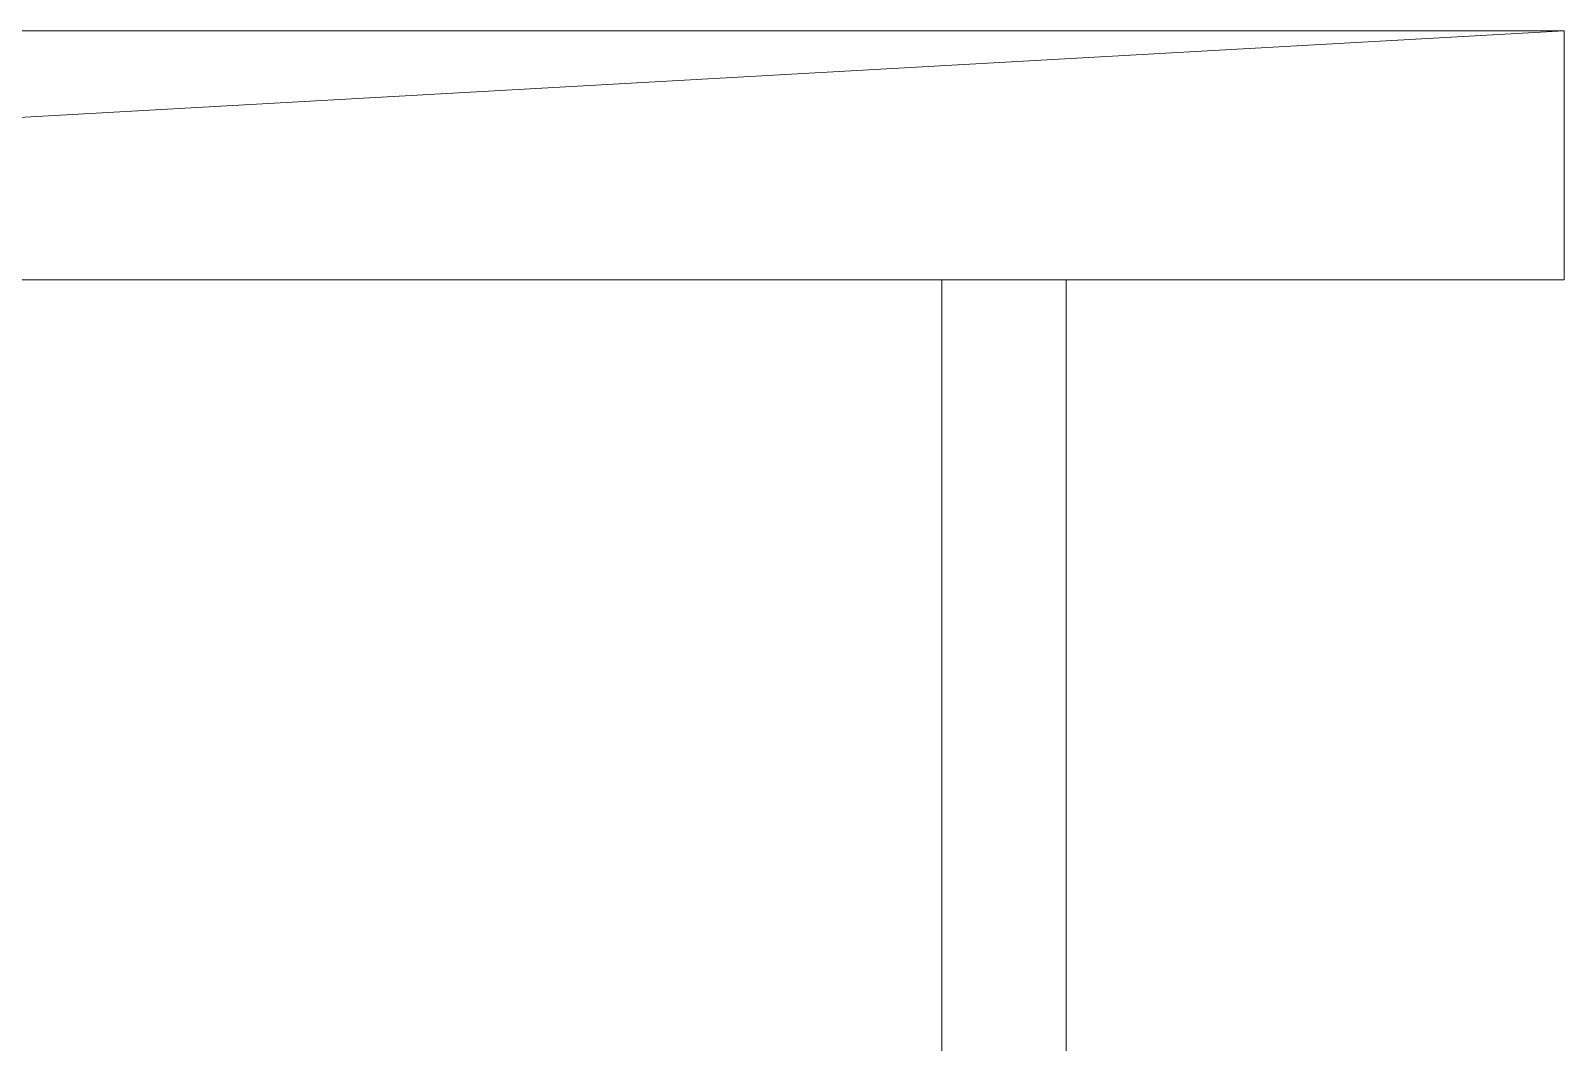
# Model space of a CAD drawing. Header units: metres. Extents: x -48 to 2360, y -1392 to 453.
# Drawn here: x 1319.7 to 1325.86, y 358.93 to 362.99 of the extents above; entities that cross this region are included whole.
import ezdxf

# ---------------------------------------------------------------- set-up
doc = ezdxf.new("R2010")
doc.units = ezdxf.units.M
for name, color, linetype, lineweight in [('corte1', 211, 'Continuous', 20), ('corte2', 213, 'Continuous', 9), ('corte3', 215, 'Continuous', 5)]:
    doc.layers.add(name, color=color, linetype=linetype, lineweight=lineweight)

msp = doc.modelspace()

# ---------------------------------------------------------------- linework, layer by layer
at = {"layer": 'corte1', "ltscale": 7, "transparency": 33554687}
for points in [[(1323.3599, 361.9885), (1323.3599, 361.9885), (1325.8599, 361.9885), (1325.8599, 362.9885), (1316.9553, 362.4885)], [(1316.9553, 361.9885), (1323.3599, 361.9885)]]:
    msp.add_lwpolyline(points, dxfattribs=at)
at = {"layer": 'corte2', "ltscale": 7, "transparency": 33554687}
for points in [[(1323.3599, 361.9885), (1323.3599, 356.9885)], [(1323.8599, 361.9885), (1323.8599, 356.9885)]]:
    msp.add_lwpolyline(points, dxfattribs=at)
at = {"layer": 'corte3', "ltscale": 7, "transparency": 33554687}
msp.add_lwpolyline([(1299.8041, 362.9885), (1325.8599, 362.9885)], dxfattribs=at)

doc.saveas('drawing.dxf')
